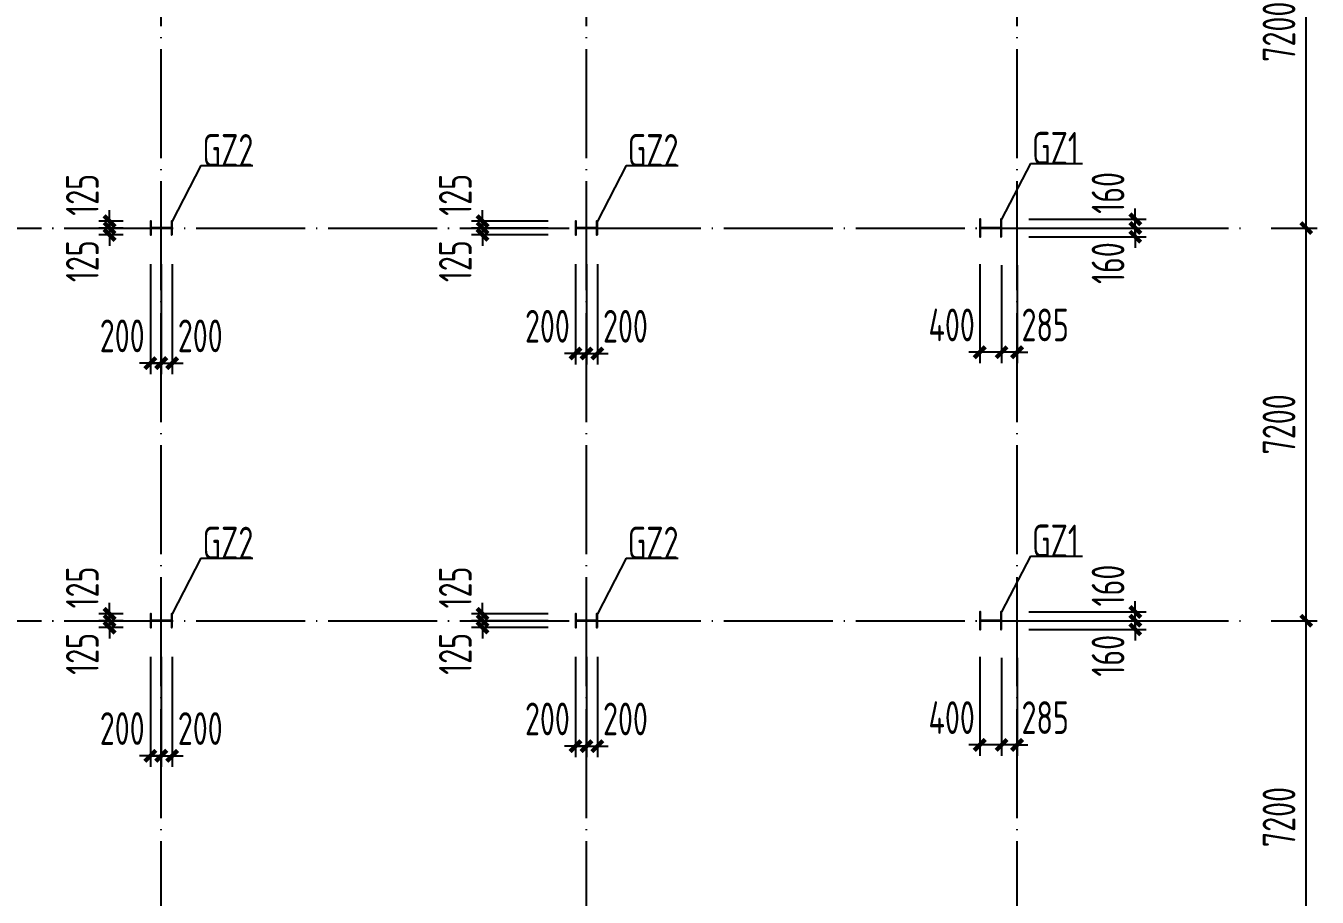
# Model space of a CAD drawing. Extents: x -32169 to 443031, y -120117 to 204739.
# Drawn here: x 155121 to 178810, y -27032 to -11055 of the extents above; entities that cross this region are included whole.
import ezdxf

# ---------------------------------------------------------------- set-up
doc = ezdxf.new("R2010")
doc.units = 0
doc.header["$LTSCALE"] = 1000
doc.linetypes.add('DOTE', pattern=[2.42, 2, -0.2, 0.02, -0.2])
doc.layers.get('0').update_dxf_attribs({"linetype": 'CONTINUOUS'})
doc.layers.get('Defpoints').update_dxf_attribs({"linetype": 'CONTINUOUS'})
for name, color, linetype in [('DIM', 3, 'CONTINUOUS'), ('DOTE', 1, 'CONTINUOUS'), ('PUB_TEXT', 7, 'CONTINUOUS'), ('钢柱', 2, 'CONTINUOUS')]:
    doc.layers.add(name, color=color, linetype=linetype)
doc.styles.add('TSSD_Dimension', font='Tssdeng.shx', dxfattribs={"width": 0.7, "bigfont": 'hztxt.shx'})
doc.styles.add('TSSD_Rein', font='Tssdeng.shx', dxfattribs={"width": 0.7, "bigfont": 'hztxt.shx'})
doc.dimstyles.new('TSSD_200_200', dxfattribs={"dimtxt": 600, "dimasz": 200, "dimexe": 200, "dimexo": 500, "dimgap": 200, "dimtad": 1, "dimdec": 0, "dimzin": 0, "dimdsep": 46, "dimtxsty": 'TSSD_Dimension', "dimblk": 'ARCHTICK', "dimblk1": 'ARCHTICK', "dimblk2": 'ARCHTICK', "dimcen": 0, "dimdle": 200, "dimclrt": 7, "dimadec": 0, "dimazin": 0, "dimtfac": 1, "dimtdec": 0, "dimtix": 1, "dimtmove": 2, "dimatfit": 3, "dimfxl": 1, "dimtolj": 1, "dimtzin": 0, "dimarcsym": 0})

# ---------------------------------------------------------------- blocks, each defined once
blk = doc.blocks.new('_ArchTick')
at = {"color": 0, "linetype": 'ByBlock', "const_width": 0.4}
blk.add_lwpolyline([(-0.5, -0.5), (0.5, 0.5)], dxfattribs=at)
blk = doc.blocks.new('*D522')
at = {"layer": 'Defpoints', "color": 0}
for p in [(177469, -21963), (178610, -21963), (177469, -29163)]:
    blk.add_point(p, dxfattribs=at)
at = {"layer": 'DIM', "color": 0, "lineweight": -2}
for p, q in [((178610, -29363), (178610, -21763)), ((177969, -21963), (178810, -21963)), ((177969, -29163), (178810, -29163))]:
    blk.add_line(p, q, dxfattribs=at)
at = {"layer": 'DIM', "color": 0, "lineweight": -2, "xscale": 200, "yscale": 200, "zscale": 200}
for p, rotation in [((178610, -21963), 90), ((178610, -29163), 270)]:
    blk.add_blockref('_ArchTick', p, dxfattribs=dict(at, rotation=rotation))
at = {"layer": 'DIM', "color": 7, "insert": (178110, -25563), "char_height": 600, "attachment_point": 5, "rotation": 90, "style": 'TSSD_Dimension'}
blk.add_mtext('\\A1;7200', dxfattribs=at)
blk = doc.blocks.new('*D523')
at = {"layer": 'Defpoints', "color": 0}
for p in [(177469, -14763), (178610, -14763), (177469, -21963)]:
    blk.add_point(p, dxfattribs=at)
at = {"layer": 'DIM', "color": 0, "lineweight": -2}
for p, q in [((178610, -22163), (178610, -14563)), ((177969, -14763), (178810, -14763)), ((177969, -21963), (178810, -21963))]:
    blk.add_line(p, q, dxfattribs=at)
at = {"layer": 'DIM', "color": 0, "lineweight": -2, "xscale": 200, "yscale": 200, "zscale": 200}
for p, rotation in [((178610, -14763), 90), ((178610, -21963), 270)]:
    blk.add_blockref('_ArchTick', p, dxfattribs=dict(at, rotation=rotation))
at = {"layer": 'DIM', "color": 7, "insert": (178110, -18363), "char_height": 600, "attachment_point": 5, "rotation": 90, "style": 'TSSD_Dimension'}
blk.add_mtext('\\A1;7200', dxfattribs=at)
blk = doc.blocks.new('*D524')
at = {"layer": 'Defpoints', "color": 0}
for p in [(177469, -7563), (178610, -7563), (177469, -14763)]:
    blk.add_point(p, dxfattribs=at)
at = {"layer": 'DIM', "color": 0, "lineweight": -2}
for p, q in [((177969, -7563), (178810, -7563)), ((178610, -14963), (178610, -7363)), ((177969, -14763), (178810, -14763))]:
    blk.add_line(p, q, dxfattribs=at)
at = {"layer": 'DIM', "color": 0, "lineweight": -2, "xscale": 200, "yscale": 200, "zscale": 200}
for p, rotation in [((178610, -7563), 90), ((178610, -14763), 270)]:
    blk.add_blockref('_ArchTick', p, dxfattribs=dict(at, rotation=rotation))
at = {"layer": 'DIM', "color": 7, "insert": (178110, -11163), "char_height": 600, "attachment_point": 5, "rotation": 90, "style": 'TSSD_Dimension'}
blk.add_mtext('\\A1;7200', dxfattribs=at)
blk = doc.blocks.new('*D825')
at = {"layer": 'Defpoints', "color": 0}
for p in [(157405, -22123), (157605, -22123), (157605, -24440)]:
    blk.add_point(p, dxfattribs=at)
at = {"layer": 'DIM', "color": 0, "lineweight": -2}
for p, q in [((157405, -22623), (157405, -24640)), ((157605, -22623), (157605, -24640)), ((157405, -24440), (157205, -24440)), ((157405, -24440), (157605, -24440)), ((157605, -24440), (157805, -24440))]:
    blk.add_line(p, q, dxfattribs=at)
at = {"layer": 'DIM', "color": 0, "lineweight": -2, "xscale": 200, "yscale": 200, "zscale": 200}
blk.add_blockref('_ArchTick', (157405, -24440), dxfattribs=at)
at = {"layer": 'DIM', "color": 0, "lineweight": -2, "xscale": 200, "yscale": 200, "zscale": 200, "rotation": 180}
blk.add_blockref('_ArchTick', (157605, -24440), dxfattribs=at)
at = {"layer": 'DIM', "color": 7, "insert": (156889, -23940), "char_height": 600, "attachment_point": 5, "style": 'TSSD_Dimension'}
blk.add_mtext('\\A1;200', dxfattribs=at)
blk = doc.blocks.new('*D826')
at = {"layer": 'Defpoints', "color": 0}
for p in [(157605, -22123), (157805, -22123), (157805, -24440)]:
    blk.add_point(p, dxfattribs=at)
at = {"layer": 'DIM', "color": 0, "lineweight": -2}
for p, q in [((157605, -22623), (157605, -24640)), ((157805, -22623), (157805, -24640)), ((157605, -24440), (157405, -24440)), ((157605, -24440), (157805, -24440)), ((157805, -24440), (158005, -24440))]:
    blk.add_line(p, q, dxfattribs=at)
at = {"layer": 'DIM', "color": 0, "lineweight": -2, "xscale": 200, "yscale": 200, "zscale": 200}
blk.add_blockref('_ArchTick', (157605, -24440), dxfattribs=at)
at = {"layer": 'DIM', "color": 0, "lineweight": -2, "xscale": 200, "yscale": 200, "zscale": 200, "rotation": 180}
blk.add_blockref('_ArchTick', (157805, -24440), dxfattribs=at)
at = {"layer": 'DIM', "color": 7, "insert": (158321, -23940), "char_height": 600, "attachment_point": 5, "style": 'TSSD_Dimension'}
blk.add_mtext('\\A1;200', dxfattribs=at)
blk = doc.blocks.new('*D827')
at = {"layer": 'Defpoints', "color": 0}
for p in [(165205, -22123), (165405, -22123), (165405, -24264)]:
    blk.add_point(p, dxfattribs=at)
at = {"layer": 'DIM', "color": 0, "lineweight": -2}
for p, q in [((165205, -22623), (165205, -24464)), ((165405, -22623), (165405, -24464)), ((165205, -24264), (165005, -24264)), ((165205, -24264), (165405, -24264)), ((165405, -24264), (165605, -24264))]:
    blk.add_line(p, q, dxfattribs=at)
at = {"layer": 'DIM', "color": 0, "lineweight": -2, "xscale": 200, "yscale": 200, "zscale": 200}
blk.add_blockref('_ArchTick', (165205, -24264), dxfattribs=at)
at = {"layer": 'DIM', "color": 0, "lineweight": -2, "xscale": 200, "yscale": 200, "zscale": 200, "rotation": 180}
blk.add_blockref('_ArchTick', (165405, -24264), dxfattribs=at)
at = {"layer": 'DIM', "color": 7, "insert": (164689, -23764), "char_height": 600, "attachment_point": 5, "style": 'TSSD_Dimension'}
blk.add_mtext('\\A1;200', dxfattribs=at)
blk = doc.blocks.new('*D828')
at = {"layer": 'Defpoints', "color": 0}
for p in [(165405, -22123), (165605, -22123), (165605, -24264)]:
    blk.add_point(p, dxfattribs=at)
at = {"layer": 'DIM', "color": 0, "lineweight": -2}
for p, q in [((165405, -22623), (165405, -24464)), ((165605, -22623), (165605, -24464)), ((165405, -24264), (165205, -24264)), ((165405, -24264), (165605, -24264)), ((165605, -24264), (165805, -24264))]:
    blk.add_line(p, q, dxfattribs=at)
at = {"layer": 'DIM', "color": 0, "lineweight": -2, "xscale": 200, "yscale": 200, "zscale": 200}
blk.add_blockref('_ArchTick', (165405, -24264), dxfattribs=at)
at = {"layer": 'DIM', "color": 0, "lineweight": -2, "xscale": 200, "yscale": 200, "zscale": 200, "rotation": 180}
blk.add_blockref('_ArchTick', (165605, -24264), dxfattribs=at)
at = {"layer": 'DIM', "color": 7, "insert": (166121, -23764), "char_height": 600, "attachment_point": 5, "style": 'TSSD_Dimension'}
blk.add_mtext('\\A1;200', dxfattribs=at)
blk = doc.blocks.new('*D829')
at = {"layer": 'Defpoints', "color": 0}
for p in [(173021, -22141), (173305, -22141), (173021, -24240)]:
    blk.add_point(p, dxfattribs=at)
at = {"layer": 'DIM', "color": 0, "lineweight": -2}
for p, q in [((173021, -22641), (173021, -24440)), ((173305, -22641), (173305, -24440)), ((173021, -24240), (172821, -24240)), ((173305, -24240), (173021, -24240)), ((173305, -24240), (173505, -24240))]:
    blk.add_line(p, q, dxfattribs=at)
at = {"layer": 'DIM', "color": 0, "lineweight": -2, "xscale": 200, "yscale": 200, "zscale": 200}
blk.add_blockref('_ArchTick', (173021, -24240), dxfattribs=at)
at = {"layer": 'DIM', "color": 0, "lineweight": -2, "xscale": 200, "yscale": 200, "zscale": 200, "rotation": 180}
blk.add_blockref('_ArchTick', (173305, -24240), dxfattribs=at)
at = {"layer": 'DIM', "color": 7, "insert": (173821, -23740), "char_height": 600, "attachment_point": 5, "style": 'TSSD_Dimension'}
blk.add_mtext('\\A1;285', dxfattribs=at)
blk = doc.blocks.new('*D830')
at = {"layer": 'Defpoints', "color": 0}
for p in [(172621, -22123), (173021, -22141), (172621, -24240)]:
    blk.add_point(p, dxfattribs=at)
at = {"layer": 'DIM', "color": 0, "lineweight": -2}
for p, q in [((172621, -22623), (172621, -24440)), ((173021, -22641), (173021, -24440)), ((173221, -24240), (172421, -24240))]:
    blk.add_line(p, q, dxfattribs=at)
at = {"layer": 'DIM', "color": 0, "lineweight": -2, "xscale": 200, "yscale": 200, "zscale": 200, "rotation": 180}
blk.add_blockref('_ArchTick', (172621, -24240), dxfattribs=at)
at = {"layer": 'DIM', "color": 0, "lineweight": -2, "xscale": 200, "yscale": 200, "zscale": 200}
blk.add_blockref('_ArchTick', (173021, -24240), dxfattribs=at)
at = {"layer": 'DIM', "color": 7, "insert": (172105, -23740), "char_height": 600, "attachment_point": 5, "style": 'TSSD_Dimension'}
blk.add_mtext('\\A1;400', dxfattribs=at)
blk = doc.blocks.new('*D832')
at = {"layer": 'Defpoints', "color": 0}
for p in [(173021, -21963), (175474, -21963), (173021, -22123)]:
    blk.add_point(p, dxfattribs=at)
at = {"layer": 'DIM', "color": 0, "lineweight": -2}
for p, q in [((175474, -21963), (175474, -21763)), ((173521, -21963), (175674, -21963)), ((175474, -22123), (175474, -21963)), ((173521, -22123), (175674, -22123)), ((175474, -22123), (175474, -22323))]:
    blk.add_line(p, q, dxfattribs=at)
at = {"layer": 'DIM', "color": 0, "lineweight": -2, "xscale": 200, "yscale": 200, "zscale": 200}
for p, rotation in [((175474, -21963), 270), ((175474, -22123), 90)]:
    blk.add_blockref('_ArchTick', p, dxfattribs=dict(at, rotation=rotation))
at = {"layer": 'DIM', "color": 7, "insert": (174974, -22606), "char_height": 600, "attachment_point": 5, "rotation": 90, "style": 'TSSD_Dimension'}
blk.add_mtext('\\A1;160', dxfattribs=at)
blk = doc.blocks.new('*D833')
at = {"layer": 'Defpoints', "color": 0}
for p in [(173021, -21803), (173021, -21963), (175474, -21803)]:
    blk.add_point(p, dxfattribs=at)
at = {"layer": 'DIM', "color": 0, "lineweight": -2}
for p, q in [((175474, -21803), (175474, -21603)), ((173521, -21803), (175674, -21803)), ((173521, -21963), (175674, -21963)), ((175474, -21963), (175474, -21803)), ((175474, -21963), (175474, -22163))]:
    blk.add_line(p, q, dxfattribs=at)
at = {"layer": 'DIM', "color": 0, "lineweight": -2, "xscale": 200, "yscale": 200, "zscale": 200}
for p, rotation in [((175474, -21803), 270), ((175474, -21963), 90)]:
    blk.add_blockref('_ArchTick', p, dxfattribs=dict(at, rotation=rotation))
at = {"layer": 'DIM', "color": 7, "insert": (174974, -21319), "char_height": 600, "attachment_point": 5, "rotation": 90, "style": 'TSSD_Dimension'}
blk.add_mtext('\\A1;160', dxfattribs=at)
blk = doc.blocks.new('*D834')
at = {"layer": 'Defpoints', "color": 0}
for p in [(156657, -21963), (157405, -21838), (157405, -21963)]:
    blk.add_point(p, dxfattribs=at)
at = {"layer": 'DIM', "color": 0, "lineweight": -2}
for p, q in [((156657, -21838), (156657, -21638)), ((156905, -21838), (156457, -21838)), ((156905, -21963), (156457, -21963)), ((156657, -21838), (156657, -21963)), ((156657, -21963), (156657, -22163))]:
    blk.add_line(p, q, dxfattribs=at)
at = {"layer": 'DIM', "color": 0, "lineweight": -2, "xscale": 200, "yscale": 200, "zscale": 200}
for p, rotation in [((156657, -21838), 270), ((156657, -21963), 90)]:
    blk.add_blockref('_ArchTick', p, dxfattribs=dict(at, rotation=rotation))
at = {"layer": 'DIM', "color": 7, "insert": (156157, -21354), "char_height": 600, "attachment_point": 5, "rotation": 90, "style": 'TSSD_Dimension'}
blk.add_mtext('\\A1;125', dxfattribs=at)
blk = doc.blocks.new('*D835')
at = {"layer": 'Defpoints', "color": 0}
for p in [(157405, -21963), (156657, -22088), (157405, -22088)]:
    blk.add_point(p, dxfattribs=at)
at = {"layer": 'DIM', "color": 0, "lineweight": -2}
for p, q in [((156657, -21963), (156657, -21763)), ((156905, -21963), (156457, -21963)), ((156657, -21963), (156657, -22088)), ((156905, -22088), (156457, -22088)), ((156657, -22088), (156657, -22288))]:
    blk.add_line(p, q, dxfattribs=at)
at = {"layer": 'DIM', "color": 0, "lineweight": -2, "xscale": 200, "yscale": 200, "zscale": 200}
for p, rotation in [((156657, -21963), 270), ((156657, -22088), 90)]:
    blk.add_blockref('_ArchTick', p, dxfattribs=dict(at, rotation=rotation))
at = {"layer": 'DIM', "color": 7, "insert": (156157, -22571), "char_height": 600, "attachment_point": 5, "rotation": 90, "style": 'TSSD_Dimension'}
blk.add_mtext('\\A1;125', dxfattribs=at)
blk = doc.blocks.new('*D836')
at = {"layer": 'Defpoints', "color": 0}
for p in [(163499, -21963), (165205, -21838), (165205, -21963)]:
    blk.add_point(p, dxfattribs=at)
at = {"layer": 'DIM', "color": 0, "lineweight": -2}
for p, q in [((163499, -21838), (163499, -21638)), ((164705, -21838), (163299, -21838)), ((164705, -21963), (163299, -21963)), ((163499, -21838), (163499, -21963)), ((163499, -21963), (163499, -22163))]:
    blk.add_line(p, q, dxfattribs=at)
at = {"layer": 'DIM', "color": 0, "lineweight": -2, "xscale": 200, "yscale": 200, "zscale": 200}
for p, rotation in [((163499, -21838), 270), ((163499, -21963), 90)]:
    blk.add_blockref('_ArchTick', p, dxfattribs=dict(at, rotation=rotation))
at = {"layer": 'DIM', "color": 7, "insert": (162999, -21354), "char_height": 600, "attachment_point": 5, "rotation": 90, "style": 'TSSD_Dimension'}
blk.add_mtext('\\A1;125', dxfattribs=at)
blk = doc.blocks.new('*D837')
at = {"layer": 'Defpoints', "color": 0}
for p in [(165205, -21963), (163499, -22088), (165205, -22088)]:
    blk.add_point(p, dxfattribs=at)
at = {"layer": 'DIM', "color": 0, "lineweight": -2}
for p, q in [((163499, -21963), (163499, -21763)), ((164705, -21963), (163299, -21963)), ((163499, -21963), (163499, -22088)), ((164705, -22088), (163299, -22088)), ((163499, -22088), (163499, -22288))]:
    blk.add_line(p, q, dxfattribs=at)
at = {"layer": 'DIM', "color": 0, "lineweight": -2, "xscale": 200, "yscale": 200, "zscale": 200}
for p, rotation in [((163499, -21963), 270), ((163499, -22088), 90)]:
    blk.add_blockref('_ArchTick', p, dxfattribs=dict(at, rotation=rotation))
at = {"layer": 'DIM', "color": 7, "insert": (162999, -22571), "char_height": 600, "attachment_point": 5, "rotation": 90, "style": 'TSSD_Dimension'}
blk.add_mtext('\\A1;125', dxfattribs=at)
blk = doc.blocks.new('*D841')
at = {"layer": 'Defpoints', "color": 0}
for p in [(157405, -14923), (157605, -14923), (157605, -17240)]:
    blk.add_point(p, dxfattribs=at)
at = {"layer": 'DIM', "color": 0, "lineweight": -2}
for p, q in [((157405, -15423), (157405, -17440)), ((157605, -15423), (157605, -17440)), ((157405, -17240), (157205, -17240)), ((157405, -17240), (157605, -17240)), ((157605, -17240), (157805, -17240))]:
    blk.add_line(p, q, dxfattribs=at)
at = {"layer": 'DIM', "color": 0, "lineweight": -2, "xscale": 200, "yscale": 200, "zscale": 200}
blk.add_blockref('_ArchTick', (157405, -17240), dxfattribs=at)
at = {"layer": 'DIM', "color": 0, "lineweight": -2, "xscale": 200, "yscale": 200, "zscale": 200, "rotation": 180}
blk.add_blockref('_ArchTick', (157605, -17240), dxfattribs=at)
at = {"layer": 'DIM', "color": 7, "insert": (156889, -16740), "char_height": 600, "attachment_point": 5, "style": 'TSSD_Dimension'}
blk.add_mtext('\\A1;200', dxfattribs=at)
blk = doc.blocks.new('*D842')
at = {"layer": 'Defpoints', "color": 0}
for p in [(157605, -14923), (157805, -14923), (157805, -17240)]:
    blk.add_point(p, dxfattribs=at)
at = {"layer": 'DIM', "color": 0, "lineweight": -2}
for p, q in [((157605, -15423), (157605, -17440)), ((157805, -15423), (157805, -17440)), ((157605, -17240), (157405, -17240)), ((157605, -17240), (157805, -17240)), ((157805, -17240), (158005, -17240))]:
    blk.add_line(p, q, dxfattribs=at)
at = {"layer": 'DIM', "color": 0, "lineweight": -2, "xscale": 200, "yscale": 200, "zscale": 200}
blk.add_blockref('_ArchTick', (157605, -17240), dxfattribs=at)
at = {"layer": 'DIM', "color": 0, "lineweight": -2, "xscale": 200, "yscale": 200, "zscale": 200, "rotation": 180}
blk.add_blockref('_ArchTick', (157805, -17240), dxfattribs=at)
at = {"layer": 'DIM', "color": 7, "insert": (158321, -16740), "char_height": 600, "attachment_point": 5, "style": 'TSSD_Dimension'}
blk.add_mtext('\\A1;200', dxfattribs=at)
blk = doc.blocks.new('*D843')
at = {"layer": 'Defpoints', "color": 0}
for p in [(165205, -14923), (165405, -14923), (165405, -17064)]:
    blk.add_point(p, dxfattribs=at)
at = {"layer": 'DIM', "color": 0, "lineweight": -2}
for p, q in [((165205, -15423), (165205, -17264)), ((165405, -15423), (165405, -17264)), ((165205, -17064), (165005, -17064)), ((165205, -17064), (165405, -17064)), ((165405, -17064), (165605, -17064))]:
    blk.add_line(p, q, dxfattribs=at)
at = {"layer": 'DIM', "color": 0, "lineweight": -2, "xscale": 200, "yscale": 200, "zscale": 200}
blk.add_blockref('_ArchTick', (165205, -17064), dxfattribs=at)
at = {"layer": 'DIM', "color": 0, "lineweight": -2, "xscale": 200, "yscale": 200, "zscale": 200, "rotation": 180}
blk.add_blockref('_ArchTick', (165405, -17064), dxfattribs=at)
at = {"layer": 'DIM', "color": 7, "insert": (164689, -16564), "char_height": 600, "attachment_point": 5, "style": 'TSSD_Dimension'}
blk.add_mtext('\\A1;200', dxfattribs=at)
blk = doc.blocks.new('*D844')
at = {"layer": 'Defpoints', "color": 0}
for p in [(165405, -14923), (165605, -14923), (165605, -17064)]:
    blk.add_point(p, dxfattribs=at)
at = {"layer": 'DIM', "color": 0, "lineweight": -2}
for p, q in [((165405, -15423), (165405, -17264)), ((165605, -15423), (165605, -17264)), ((165405, -17064), (165205, -17064)), ((165405, -17064), (165605, -17064)), ((165605, -17064), (165805, -17064))]:
    blk.add_line(p, q, dxfattribs=at)
at = {"layer": 'DIM', "color": 0, "lineweight": -2, "xscale": 200, "yscale": 200, "zscale": 200}
blk.add_blockref('_ArchTick', (165405, -17064), dxfattribs=at)
at = {"layer": 'DIM', "color": 0, "lineweight": -2, "xscale": 200, "yscale": 200, "zscale": 200, "rotation": 180}
blk.add_blockref('_ArchTick', (165605, -17064), dxfattribs=at)
at = {"layer": 'DIM', "color": 7, "insert": (166121, -16564), "char_height": 600, "attachment_point": 5, "style": 'TSSD_Dimension'}
blk.add_mtext('\\A1;200', dxfattribs=at)
blk = doc.blocks.new('*D845')
at = {"layer": 'Defpoints', "color": 0}
for p in [(173021, -14941), (173305, -14941), (173021, -17040)]:
    blk.add_point(p, dxfattribs=at)
at = {"layer": 'DIM', "color": 0, "lineweight": -2}
for p, q in [((173021, -15441), (173021, -17240)), ((173305, -15441), (173305, -17240)), ((173021, -17040), (172821, -17040)), ((173305, -17040), (173021, -17040)), ((173305, -17040), (173505, -17040))]:
    blk.add_line(p, q, dxfattribs=at)
at = {"layer": 'DIM', "color": 0, "lineweight": -2, "xscale": 200, "yscale": 200, "zscale": 200}
blk.add_blockref('_ArchTick', (173021, -17040), dxfattribs=at)
at = {"layer": 'DIM', "color": 0, "lineweight": -2, "xscale": 200, "yscale": 200, "zscale": 200, "rotation": 180}
blk.add_blockref('_ArchTick', (173305, -17040), dxfattribs=at)
at = {"layer": 'DIM', "color": 7, "insert": (173821, -16540), "char_height": 600, "attachment_point": 5, "style": 'TSSD_Dimension'}
blk.add_mtext('\\A1;285', dxfattribs=at)
blk = doc.blocks.new('*D846')
at = {"layer": 'Defpoints', "color": 0}
for p in [(172621, -14923), (173021, -14941), (172621, -17040)]:
    blk.add_point(p, dxfattribs=at)
at = {"layer": 'DIM', "color": 0, "lineweight": -2}
for p, q in [((172621, -15423), (172621, -17240)), ((173021, -15441), (173021, -17240)), ((173221, -17040), (172421, -17040))]:
    blk.add_line(p, q, dxfattribs=at)
at = {"layer": 'DIM', "color": 0, "lineweight": -2, "xscale": 200, "yscale": 200, "zscale": 200, "rotation": 180}
blk.add_blockref('_ArchTick', (172621, -17040), dxfattribs=at)
at = {"layer": 'DIM', "color": 0, "lineweight": -2, "xscale": 200, "yscale": 200, "zscale": 200}
blk.add_blockref('_ArchTick', (173021, -17040), dxfattribs=at)
at = {"layer": 'DIM', "color": 7, "insert": (172105, -16540), "char_height": 600, "attachment_point": 5, "style": 'TSSD_Dimension'}
blk.add_mtext('\\A1;400', dxfattribs=at)
blk = doc.blocks.new('*D848')
at = {"layer": 'Defpoints', "color": 0}
for p in [(173021, -14763), (173021, -14923), (175474, -14763)]:
    blk.add_point(p, dxfattribs=at)
at = {"layer": 'DIM', "color": 0, "lineweight": -2}
for p, q in [((175474, -14763), (175474, -14563)), ((173521, -14763), (175674, -14763)), ((173521, -14923), (175674, -14923)), ((175474, -14923), (175474, -14763)), ((175474, -14923), (175474, -15123))]:
    blk.add_line(p, q, dxfattribs=at)
at = {"layer": 'DIM', "color": 0, "lineweight": -2, "xscale": 200, "yscale": 200, "zscale": 200}
for p, rotation in [((175474, -14763), 270), ((175474, -14923), 90)]:
    blk.add_blockref('_ArchTick', p, dxfattribs=dict(at, rotation=rotation))
at = {"layer": 'DIM', "color": 7, "insert": (174974, -15406), "char_height": 600, "attachment_point": 5, "rotation": 90, "style": 'TSSD_Dimension'}
blk.add_mtext('\\A1;160', dxfattribs=at)
blk = doc.blocks.new('*D849')
at = {"layer": 'Defpoints', "color": 0}
for p in [(173021, -14603), (175474, -14603), (173021, -14763)]:
    blk.add_point(p, dxfattribs=at)
at = {"layer": 'DIM', "color": 0, "lineweight": -2}
for p, q in [((175474, -14603), (175474, -14403)), ((173521, -14603), (175674, -14603)), ((175474, -14763), (175474, -14603)), ((173521, -14763), (175674, -14763)), ((175474, -14763), (175474, -14963))]:
    blk.add_line(p, q, dxfattribs=at)
at = {"layer": 'DIM', "color": 0, "lineweight": -2, "xscale": 200, "yscale": 200, "zscale": 200}
for p, rotation in [((175474, -14603), 270), ((175474, -14763), 90)]:
    blk.add_blockref('_ArchTick', p, dxfattribs=dict(at, rotation=rotation))
at = {"layer": 'DIM', "color": 7, "insert": (174974, -14119), "char_height": 600, "attachment_point": 5, "rotation": 90, "style": 'TSSD_Dimension'}
blk.add_mtext('\\A1;160', dxfattribs=at)
blk = doc.blocks.new('*D850')
at = {"layer": 'Defpoints', "color": 0}
for p in [(157405, -14638), (156657, -14763), (157405, -14763)]:
    blk.add_point(p, dxfattribs=at)
at = {"layer": 'DIM', "color": 0, "lineweight": -2}
for p, q in [((156657, -14638), (156657, -14438)), ((156905, -14638), (156457, -14638)), ((156657, -14638), (156657, -14763)), ((156905, -14763), (156457, -14763)), ((156657, -14763), (156657, -14963))]:
    blk.add_line(p, q, dxfattribs=at)
at = {"layer": 'DIM', "color": 0, "lineweight": -2, "xscale": 200, "yscale": 200, "zscale": 200}
for p, rotation in [((156657, -14638), 270), ((156657, -14763), 90)]:
    blk.add_blockref('_ArchTick', p, dxfattribs=dict(at, rotation=rotation))
at = {"layer": 'DIM', "color": 7, "insert": (156157, -14154), "char_height": 600, "attachment_point": 5, "rotation": 90, "style": 'TSSD_Dimension'}
blk.add_mtext('\\A1;125', dxfattribs=at)
blk = doc.blocks.new('*D851')
at = {"layer": 'Defpoints', "color": 0}
for p in [(156657, -14888), (157405, -14763), (157405, -14888)]:
    blk.add_point(p, dxfattribs=at)
at = {"layer": 'DIM', "color": 0, "lineweight": -2}
for p, q in [((156657, -14763), (156657, -14563)), ((156905, -14763), (156457, -14763)), ((156905, -14888), (156457, -14888)), ((156657, -14763), (156657, -14888)), ((156657, -14888), (156657, -15088))]:
    blk.add_line(p, q, dxfattribs=at)
at = {"layer": 'DIM', "color": 0, "lineweight": -2, "xscale": 200, "yscale": 200, "zscale": 200}
for p, rotation in [((156657, -14763), 270), ((156657, -14888), 90)]:
    blk.add_blockref('_ArchTick', p, dxfattribs=dict(at, rotation=rotation))
at = {"layer": 'DIM', "color": 7, "insert": (156157, -15371), "char_height": 600, "attachment_point": 5, "rotation": 90, "style": 'TSSD_Dimension'}
blk.add_mtext('\\A1;125', dxfattribs=at)
blk = doc.blocks.new('*D852')
at = {"layer": 'Defpoints', "color": 0}
for p in [(165205, -14638), (163499, -14763), (165205, -14763)]:
    blk.add_point(p, dxfattribs=at)
at = {"layer": 'DIM', "color": 0, "lineweight": -2}
for p, q in [((163499, -14638), (163499, -14438)), ((164705, -14638), (163299, -14638)), ((163499, -14638), (163499, -14763)), ((164705, -14763), (163299, -14763)), ((163499, -14763), (163499, -14963))]:
    blk.add_line(p, q, dxfattribs=at)
at = {"layer": 'DIM', "color": 0, "lineweight": -2, "xscale": 200, "yscale": 200, "zscale": 200}
for p, rotation in [((163499, -14638), 270), ((163499, -14763), 90)]:
    blk.add_blockref('_ArchTick', p, dxfattribs=dict(at, rotation=rotation))
at = {"layer": 'DIM', "color": 7, "insert": (162999, -14154), "char_height": 600, "attachment_point": 5, "rotation": 90, "style": 'TSSD_Dimension'}
blk.add_mtext('\\A1;125', dxfattribs=at)
blk = doc.blocks.new('*D853')
at = {"layer": 'Defpoints', "color": 0}
for p in [(163499, -14888), (165205, -14763), (165205, -14888)]:
    blk.add_point(p, dxfattribs=at)
at = {"layer": 'DIM', "color": 0, "lineweight": -2}
for p, q in [((163499, -14763), (163499, -14563)), ((164705, -14763), (163299, -14763)), ((164705, -14888), (163299, -14888)), ((163499, -14763), (163499, -14888)), ((163499, -14888), (163499, -15088))]:
    blk.add_line(p, q, dxfattribs=at)
at = {"layer": 'DIM', "color": 0, "lineweight": -2, "xscale": 200, "yscale": 200, "zscale": 200}
for p, rotation in [((163499, -14763), 270), ((163499, -14888), 90)]:
    blk.add_blockref('_ArchTick', p, dxfattribs=dict(at, rotation=rotation))
at = {"layer": 'DIM', "color": 7, "insert": (162999, -15371), "char_height": 600, "attachment_point": 5, "rotation": 90, "style": 'TSSD_Dimension'}
blk.add_mtext('\\A1;125', dxfattribs=at)

msp = doc.modelspace()

# ---------------------------------------------------------------- linework, layer by layer
at = {"layer": 'DOTE', "linetype": 'DOTE'}
for p, q in [((157605.24457, -95762.90283), (157605.24457, 15277.3647)), ((165405.24457, -95762.90283), (165405.24457, 15277.3647)), ((173305.24457, -95762.90283), (173305.24457, 15277.3647)), ((148565.24457, -14762.6353), (177469.06221, -14762.6353)), ((148565.24457, -21962.6353), (177469.06221, -21962.6353))]:
    msp.add_line(p, q, dxfattribs=at)
at = {"layer": 'PUB_TEXT'}
for p, q in [((158332.96392, -13617.79642), (157805.24457, -14637.6353)), ((158332.96392, -13617.79642), (159286.94313, -13617.79642)), ((166132.96392, -13617.79642), (165605.24457, -14637.6353)), ((166132.96392, -13617.79642), (167086.94313, -13617.79642)), ((173550.69913, -13578.39436), (173020.70192, -14602.6353)), ((173550.69913, -13578.39436), (174504.67834, -13578.39436)), ((158332.96392, -20817.79642), (157805.24457, -21837.6353)), ((158332.96392, -20817.79642), (159286.94313, -20817.79642)), ((166132.96392, -20817.79642), (165605.24457, -21837.6353)), ((166132.96392, -20817.79642), (167086.94313, -20817.79642)), ((173550.69913, -20778.39436), (173020.70192, -21802.6353)), ((173550.69913, -20778.39436), (174504.67834, -20778.39436))]:
    msp.add_line(p, q, dxfattribs=at)
at = {"layer": '钢柱'}
for points in [[(157805.24457, -14887.6353), (157805.24457, -14637.6353), (157791.24457, -14637.6353), (157791.24457, -14758.6353), (157419.24457, -14758.6353), (157419.24457, -14637.6353), (157405.24457, -14637.6353), (157405.24457, -14887.6353), (157419.24457, -14887.6353), (157419.24457, -14766.6353), (157791.24457, -14766.6353), (157791.24457, -14887.6353)], [(165605.24457, -14887.6353), (165605.24457, -14637.6353), (165591.24457, -14637.6353), (165591.24457, -14758.6353), (165219.24457, -14758.6353), (165219.24457, -14637.6353), (165205.24457, -14637.6353), (165205.24457, -14887.6353), (165219.24457, -14887.6353), (165219.24457, -14766.6353), (165591.24457, -14766.6353), (165591.24457, -14887.6353)], [(173020.70192, -14922.6353), (173020.70192, -14602.6353), (173006.70192, -14602.6353), (173006.70192, -14758.6353), (172634.70192, -14758.6353), (172634.70192, -14602.6353), (172620.70192, -14602.6353), (172620.70192, -14922.6353), (172634.70192, -14922.6353), (172634.70192, -14766.6353), (173006.70192, -14766.6353), (173006.70192, -14922.6353)], [(157805.24457, -22087.6353), (157805.24457, -21837.6353), (157791.24457, -21837.6353), (157791.24457, -21958.6353), (157419.24457, -21958.6353), (157419.24457, -21837.6353), (157405.24457, -21837.6353), (157405.24457, -22087.6353), (157419.24457, -22087.6353), (157419.24457, -21966.6353), (157791.24457, -21966.6353), (157791.24457, -22087.6353)], [(165605.24457, -22087.6353), (165605.24457, -21837.6353), (165591.24457, -21837.6353), (165591.24457, -21958.6353), (165219.24457, -21958.6353), (165219.24457, -21837.6353), (165205.24457, -21837.6353), (165205.24457, -22087.6353), (165219.24457, -22087.6353), (165219.24457, -21966.6353), (165591.24457, -21966.6353), (165591.24457, -22087.6353)], [(173020.70192, -22122.6353), (173020.70192, -21802.6353), (173006.70192, -21802.6353), (173006.70192, -21958.6353), (172634.70192, -21958.6353), (172634.70192, -21802.6353), (172620.70192, -21802.6353), (172620.70192, -22122.6353), (172634.70192, -22122.6353), (172634.70192, -21966.6353), (173006.70192, -21966.6353), (173006.70192, -22122.6353)]]:
    msp.add_lwpolyline(points, close=True, dxfattribs=at)

# ---------------------------------------------------------------- texts
at = {"layer": 'PUB_TEXT', "style": 'TSSD_Rein', "width": 0.7}
for s, p in [('GZ1', (173580.75621, -13600.20486, 292.0163)), ('GZ2', (158363.02101, -13639.60692, 292.0163)), ('GZ2', (166163.02101, -13639.60692, 292.0163)), ('GZ2', (158363.02101, -20839.60692, 292.0163)), ('GZ2', (166163.02101, -20839.60692, 292.0163)), ('GZ1', (173580.75621, -20800.20486, 292.0163))]:
    msp.add_text(s, height=600, dxfattribs=at).set_placement(p)

# ---------------------------------------------------------------- dimensions: what is measured, and where the dimension line sits
at = {"layer": 'DIM'}
for p1, p2, picture, middle in [((177469.06221, -14762.6353), (177469.06221, -7562.6353), '*D524', (178110.45573, -11162.6353)), ((177469.06221, -21962.6353), (177469.06221, -14762.6353), '*D523', (178110.45573, -18362.6353)), ((177469.06221, -29162.6353), (177469.06221, -21962.6353), '*D522', (178110.45573, -25562.6353))]:
    dim = msp.add_aligned_dim(p1=p1, p2=p2, distance=-1141.39352, dimstyle='TSSD_200_200', dxfattribs=at)
    dim.commit()
    dim.dimension.update_dxf_attribs({"geometry": picture, "text_midpoint": middle})
for base, p1, p2, picture, middle in [((156656.89228, -14762.6353), (157405.24457, -14637.6353), (157405.24457, -14762.6353), '*D850', (156156.89228, -14153.78915)), ((163498.69658, -14762.6353), (165205.24457, -14637.6353), (165205.24457, -14762.6353), '*D852', (162998.69658, -14153.78915)), ((175473.633, -14602.6353), (173020.70192, -14762.6353), (173020.70192, -14602.6353), '*D849', (174973.633, -14118.78915)), ((156656.89228, -14887.6353), (157405.24457, -14762.6353), (157405.24457, -14887.6353), '*D851', (156156.89228, -15371.48145)), ((163498.69658, -14887.6353), (165205.24457, -14762.6353), (165205.24457, -14887.6353), '*D853', (162998.69658, -15371.48145)), ((175473.633, -14762.6353), (173020.70192, -14922.6353), (173020.70192, -14762.6353), '*D848', (174973.633, -15406.48145)), ((156656.89228, -21962.6353), (157405.24457, -21837.6353), (157405.24457, -21962.6353), '*D834', (156156.89228, -21353.78915)), ((163498.69658, -21962.6353), (165205.24457, -21837.6353), (165205.24457, -21962.6353), '*D836', (162998.69658, -21353.78915)), ((175473.633, -21802.6353), (173020.70192, -21962.6353), (173020.70192, -21802.6353), '*D833', (174973.633, -21318.78915)), ((156656.89228, -22087.6353), (157405.24457, -21962.6353), (157405.24457, -22087.6353), '*D835', (156156.89228, -22571.48145)), ((163498.69658, -22087.6353), (165205.24457, -21962.6353), (165205.24457, -22087.6353), '*D837', (162998.69658, -22571.48145)), ((175473.633, -21962.6353), (173020.70192, -22122.6353), (173020.70192, -21962.6353), '*D832', (174973.633, -22606.48145))]:
    dim = msp.add_linear_dim(base=base, p1=p1, p2=p2, angle=90, dimstyle='TSSD_200_200', dxfattribs=at)
    dim.commit()
    dim.dimension.update_dxf_attribs({"geometry": picture, "text_midpoint": middle, "dimtype": 160})
for base, p1, p2, picture, middle in [((157605.24457, -17240.26212), (157405.24457, -14922.6353), (157605.24457, -14922.6353), '*D841', (156889.09073, -16740.26212)), ((157805.24457, -17240.26212), (157605.24457, -14922.6353), (157805.24457, -14922.6353), '*D842', (158321.39842, -16740.26212)), ((165405.24457, -17063.65172), (165205.24457, -14922.6353), (165405.24457, -14922.6353), '*D843', (164689.09073, -16563.65172)), ((165605.24457, -17063.65172), (165405.24457, -14922.6353), (165605.24457, -14922.6353), '*D844', (166121.39842, -16563.65172)), ((172620.70192, -17039.75561), (173020.70192, -14941.18489), (172620.70192, -14922.6353), '*D846', (172104.54807, -16539.75561)), ((173020.70192, -17039.75561), (173305.24457, -14941.18489), (173020.70192, -14941.18489), '*D845', (173821.39842, -16539.75561)), ((157605.24457, -24440.26212), (157405.24457, -22122.6353), (157605.24457, -22122.6353), '*D825', (156889.09073, -23940.26212)), ((157805.24457, -24440.26212), (157605.24457, -22122.6353), (157805.24457, -22122.6353), '*D826', (158321.39842, -23940.26212)), ((165405.24457, -24263.65172), (165205.24457, -22122.6353), (165405.24457, -22122.6353), '*D827', (164689.09073, -23763.65172)), ((165605.24457, -24263.65172), (165405.24457, -22122.6353), (165605.24457, -22122.6353), '*D828', (166121.39842, -23763.65172)), ((172620.70192, -24239.75561), (173020.70192, -22141.18489), (172620.70192, -22122.6353), '*D830', (172104.54807, -23739.75561)), ((173020.70192, -24239.75561), (173305.24457, -22141.18489), (173020.70192, -22141.18489), '*D829', (173821.39842, -23739.75561))]:
    dim = msp.add_linear_dim(base=base, p1=p1, p2=p2, dimstyle='TSSD_200_200', dxfattribs=at)
    dim.commit()
    dim.dimension.update_dxf_attribs({"geometry": picture, "text_midpoint": middle, "dimtype": 160})

doc.saveas('drawing.dxf')
